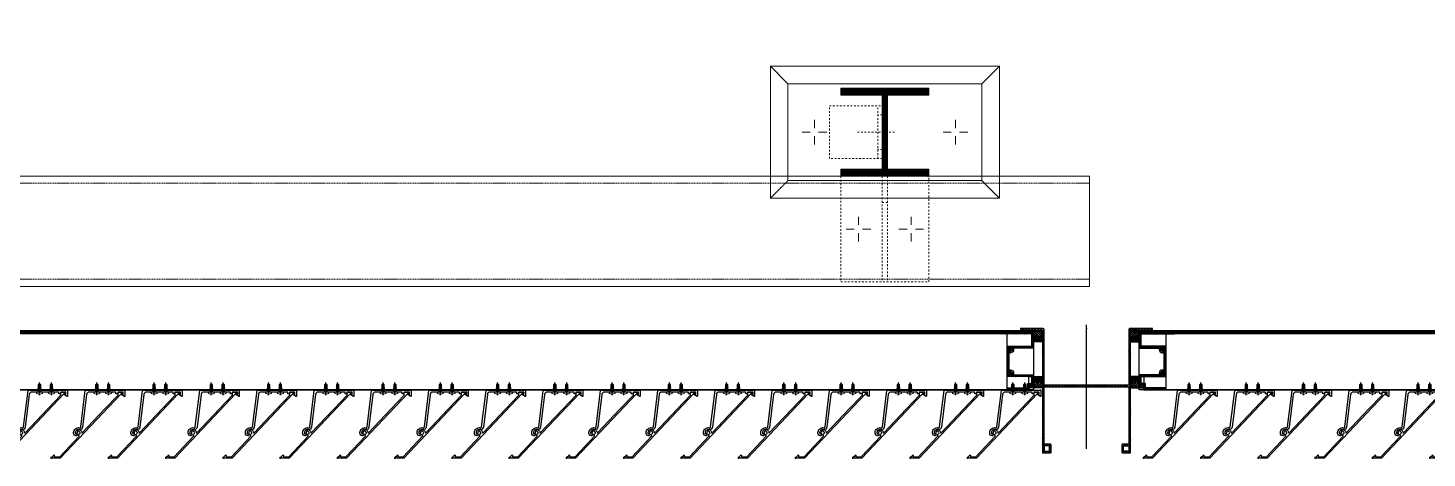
# Model space of a CAD drawing. Header units: millimetres. Extents: x -1379 to 1385823, y -4884429 to 548763.
# Drawn here: x 694186 to 695774, y -2316499 to -2316011 of the extents above; entities that cross this region are included whole.
import ezdxf

# ---------------------------------------------------------------- set-up
doc = ezdxf.new("R2010")
doc.units = ezdxf.units.MM
doc.set_wipeout_variables(frame=1)
for name, pattern in [('CENTER', [50.800000000000004, 31.75, -6.35, 6.35, -6.35]), ('HIDDEN', [0.375, 0.25, -0.125]), ('XKITLINE00', [0]), ('XKITLINE02', [4, 2, -2])]:
    doc.linetypes.add(name, pattern=pattern)
for name, color, linetype in [('000 - CONCRETE_WALL_HATCH_', 7, 'Continuous'), ('000 - EXISTING_STEEL-STRUCTURE_CUT_COLOR_4', 7, 'Continuous'), ('000 - EXISTING_STEEL-STRUCTURE_HATCH_', 7, 'Continuous'), ('000 - EXISTING_STEEL-STRUCTURE_HIDDEN_', 7, 'HIDDEN'), ('000 - EXISTING_STEEL-STRUCTURE_MAIN_COLOR_1', 7, 'Continuous'), ('000 - EXISTING_STEEL-STRUCTURE_MAIN_COLOR_2', 7, 'Continuous'), ('000 - EXISTING_STEEL-STRUCTURE_MAIN_COLOR_3', 7, 'Continuous'), ('000 - EXISTING_STEEL-STRUCTURE_WIPEOUT_', 7, 'Continuous'), ('010 - ASPG_ACCESSORIES_MAIN_COLOR_1', 7, 'Continuous'), ('010 - ASPG_EXTR_DEF_SUB', 7, 'Continuous'), ('010 - ASPG_EXTR_MAIN_COLOR_2', 7, 'Continuous'), ('010 - ASPG_FASTERN_DEF_SUB', 7, 'Continuous'), ('010 - ASPG_FRAMING_CUT_COLOR_4', 7, 'Continuous'), ('010 - ASPG_FRAMING_DEF_SUB', 7, 'Continuous'), ('010 - ASPG_FRAMING_HATCH_', 7, 'Continuous'), ('010 - ASPG_FRAMING_MAIN_COLOR_2', 7, 'Continuous'), ('010 - ASPG_FRAMING_SUB_COLOR_2', 7, 'Continuous'), ('010 - ASPG_FRAMING_WIPEOUT_', 7, 'Continuous'), ('BOLT & SCREW', 7, 'Continuous'), ('Center Line', 7, 'CENTER')]:
    doc.layers.add(name, color=color, linetype=linetype)
doc.layers.add('000 - EXISTING_STEEL-STRUCTURE_DEF_SUB', color=7, linetype='Continuous', plot=False)
doc.layers.add('12-GRID', color=7, linetype='CENTER', lineweight=13)
doc.layers.add('SCREW', color=7, linetype='Continuous', lineweight=5)
pattern_1 = [(270, (1257419.243240032, -520041.6224064054), (0.6549599250656583, -1.134423872092541), [0.7562825813950264, -1.512565162790053]), (29.99999999999978, (1257419.243240032, -520041.6224064054), (0.6549599293588203, 1.134423869613882), [0.7562825813950259, -1.512565162790052]), (329.9999999999998, (1257419.243240032, -520041.6224064054), (1.309919854424478, -2.478657937293614e-09), [-1.512565162790051, 0.7562825813950254])]
pattern_2 = [(314.9999999999999, (1257419.492862033, -520021.6224064054), (1.336931354494228, 1.336931354494224), []), (44.99999999999984, (1257419.492862033, -520021.6224064054), (-1.336931354494223, 1.336931354494228), [])]
pattern_3 = [(270, (1257419.442484036, -520043.9224064054), (0.6549599250656583, -1.134423872092541), [0.7562825813950264, -1.512565162790053]), (29.99999999999978, (1257419.442484036, -520043.9224064054), (0.6549599293588203, 1.134423869613882), [0.7562825813950259, -1.512565162790052]), (329.9999999999998, (1257419.442484036, -520043.9224064054), (1.309919854424478, -2.478657937293614e-09), [-1.512565162790051, 0.7562825813950254])]
pattern_4 = [(314.9999999999999, (1257419.192862035, -520023.9224064054), (1.336931354494228, 1.336931354494224), []), (44.99999999999984, (1257419.192862035, -520023.9224064054), (-1.336931354494223, 1.336931354494228), [])]

# ---------------------------------------------------------------- blocks, each defined once
blk = doc.blocks.new('*U3530')
at = {"layer": '12-GRID', "color": 7, "linetype": 'CENTER'}
for p, q in [((5.684341886080801e-14, -6.200000000000029), (5.684341886080801e-14, 2.200000000000029)), ((-4.199999999999973, -2), (4.200000000000085, -2))]:
    blk.add_line(p, q, dxfattribs=at)
at = {"layer": 'BOLT & SCREW', "color": 7}
for p, q in [((-0.553537628269381, -1.771128018217196), (-1.767499999999847, -1.558125000000442)), ((-0.553537628269381, -2.228871981782805), (-1.767500000000483, -2.441875000000354)), ((-0.4577439635652332, -1.771128018217196), (-0.8837500000000146, -1.558125000000442)), ((-0.4577439635652332, -2.228871981782805), (-0.8837500000000146, -2.441875000000354)), ((-0.2288719817826677, -1.446462371730204), (-0.4418749999998197, -0.2325000000002947)), ((-0.2288719817826677, -1.542256036434869), (-0.4418749999998197, -1.116250000000048)), ((-0.2288719817826677, -2.457743963565131), (-0.4418749999998197, -2.883750000000271)), ((-0.2288719817821107, -2.553537628269438), (-0.4418749999998197, -3.767500000000023)), ((0.2288719817822642, -1.446462371730562), (0.4418749999996946, -0.2324999999999764)), ((0.2288719817822642, -1.542256036434869), (0.4418749999996946, -1.116250000000048)), ((0.4418749999996946, -2.883750000000271), (0.2288719817829008, -2.457743963565131)), ((0.2288719817829008, -2.553537628269438), (0.4418749999999732, -3.767500000000023)), ((0.4577439635647103, -1.771128018217196), (0.8837499999994917, -1.558125000000442)), ((0.4577439635647103, -2.228871981782805), (0.8837500000001283, -2.441874999999877)), ((0.5535376282692559, -1.771128018217196), (1.767500000000001, -1.558125000000124)), ((0.5535376282692559, -2.228871981782805), (1.767500000000001, -2.441874999999877))]:
    blk.add_line(p, q, dxfattribs=at)
for points in [[(-1.767500000000006, -1.558125000000442), (-0.8837500000001342, -1.558125000000442, 0.4142135623730394), (-0.4418749999998197, -1.116250000000048), (-0.4418749999998197, -0.2325000000002947), (0.4418749999996946, -0.2324999999999764), (0.4418749999996946, -1.116250000000048, 0.4142135623731505), (0.8837500000000089, -1.558125000000442), (1.76750000000012, -1.558125000000124), (1.76750000000012, -2.441874999999877), (0.8837500000000089, -2.441874999999877, 0.414213562373095), (0.4418749999996946, -2.883750000000271), (0.4418749999999732, -3.767500000000023), (-0.4418749999998197, -3.767500000000023), (-0.4418749999998197, -2.883750000000271, 0.4142135623730397), (-0.8837500000001342, -2.441875000000354), (-1.767500000000483, -2.441875000000354)], [(0.2288719817829008, -2.457743963565131, -0.414213562373095), (0.4577439635645909, -2.228871981782805), (0.5535376282692559, -2.228871981782805), (0.5535376282692559, -1.771128018217196), (0.4577439635645909, -1.771128018217196, -0.4142135623730951), (0.228871981782105, -1.542256036434869), (0.228871981782105, -1.446462371730562), (-0.2288719817826677, -1.446462371730204), (-0.2288719817826677, -1.542256036434869, -0.4142135623730951), (-0.4577439635649944, -1.771128018217196), (-0.553537628269381, -1.771128018217196), (-0.553537628269381, -2.228871981782805), (-0.4577439635649944, -2.228871981782805, -0.4142135623730951), (-0.2288719817826677, -2.457743963565131), (-0.2288719817822698, -2.553537628269438), (0.2288719817829008, -2.553537628269438)]]:
    blk.add_lwpolyline(points, format="xyb", close=True, dxfattribs=at)
blk.add_circle((5.684341886080801e-14, -2), 3.5, dxfattribs=at)
blk = doc.blocks.new('000_ASPG_TYP_FILES_20260218-010703_FRAME_EXTR_')
at = {"layer": '010 - ASPG_FRAMING_HATCH_'}
h = blk.add_hatch(dxfattribs=at)
h.set_pattern_fill('ANSI32', scale=0.1, angle=180)
h.set_pattern_definition([(225, (0, 0), (0.6735192090801866, -0.6735192090801868), []), (225, (-0.4490130000000001, 5.498823332255506e-17), (0.6735192090801866, -0.6735192090801868), [])])
edge = h.paths.add_edge_path()
edge.add_line((1.999999996740371, 15.99999999965075), (1.999999996740371, 1.999999999941792))
edge.add_line((1.999999996740371, 1.999999999941792), (39.69999999750871, 1.999999999941792))
edge.add_arc((39.69999999730499, 1.700000000040752), 0.2999999999010399, -3.891028654834372e-08, 89.99999996109239, ccw=False)
edge.add_line((39.99999999720603, 1.699999999837019), (39.99999999720603, 0.2999999996973202))
edge.add_arc((39.69999999750872, 0.2999999996973131), 0.2999999996973131, -90.00000000000142, 1.4210854715202004e-12, ccw=False)
edge.add_line((39.69999999750871, 0), (0.2999999996973202, 0))
edge.add_arc((0.2999999996973273, 0.2999999996973273), 0.2999999996973273, 180.0000000000013, 269.99999999999864, ccw=False)
edge.add_line((0, 0.2999999996973202), (0, 17.69999999989523))
edge.add_arc((0.2999999999301508, 17.70000000012806), 0.2999999999301508, 90.00000004446741, 180.0000000444674, ccw=False)
edge.add_line((0.2999999996973202, 18.00000000005821), (22.5570233851904, 18.00000000005821))
edge.add_arc((22.5570233856712, 18.50000000026317), 0.5000000002049632, 269.9999999449049, 380.2095453190142)
edge.add_arc((26.1699999981368, 19.82999999686102), 3.349999998908497, 182.0637942974167, 200.2095453254992, ccw=False)
edge.add_arc((23.58168000320438, 19.73672835517209), 0.7599999998138507, 2.0637943418387863, 182.0637943418388, ccw=False)
edge.add_arc((26.16999999910358, 19.82999999939922), 1.830000000338361, 182.0637943388468, 447.9362056470717)
edge.add_arc((26.263271644013, 22.41831999551505), 0.7600000000549151, 87.93620564125177, 267.9362056412518, ccw=False)
edge.add_arc((26.16999999863267, 19.8300000075356), 3.349999992334041, 69.79045460402187, 87.9362056313708, ccw=False)
edge.add_arc((27.49999999788272, 23.44297661244421), 0.5000000006038865, 249.7904545688332, 359.9999999442181)
edge.add_line((27.9999999984866, 23.44297661195742), (27.9999999984866, 26.67999999993481))
edge.add_line((27.9999999984866, 26.67999999993481), (28.49999999674037, 27.17999999958556))
edge.add_line((28.49999999674037, 27.17999999958556), (27.9999999984866, 27.67999999970198))
edge.add_line((27.9999999984866, 27.67999999970198), (27.9999999984866, 38.61999999982072))
edge.add_line((27.9999999984866, 38.61999999982072), (28.49999999674037, 39.11999999993714))
edge.add_line((28.49999999674037, 39.11999999993714), (27.9999999984866, 39.62000000005355))
edge.add_line((27.9999999984866, 39.62000000005355), (27.9999999984866, 42.85702338756528))
edge.add_arc((27.49999999787862, 42.85702338707262), 0.5000000006079759, 5.645408219420843e-08, 110.2095454304945)
edge.add_arc((26.16999999884449, 46.46999999186602), 3.349999992147246, 272.0637943651193, 290.20954539329375, ccw=False)
edge.add_arc((26.263271644013, 43.88168000403675), 0.7600000000258301, 92.06379435882718, 272.0637943588272, ccw=False)
edge.add_arc((26.16999999910502, 46.47000000012492), 1.830000000339747, 272.0637943528818, 537.9362056611998)
edge.add_arc((23.58168000320438, 46.56327164435061), 0.7599999998138507, 177.9362056581612, 357.9362056581612, ccw=False)
edge.add_arc((26.16999999825318, 46.47000000263876), 3.349999999025627, 159.7904546748206, 177.9362057022633, ccw=False)
edge.add_arc((22.55702338551316, 47.7999999994954), 0.500000000434755, 339.790454661877, 450.0000000369852)
edge.add_line((22.5570233851904, 48.29999999993015), (0.2999999996973202, 48.29999999993015))
edge.add_arc((0.2999999996973095, 48.59999999962746), 0.2999999996973131, 179.9999999999987, 270.00000000000205, ccw=False)
edge.add_line((0, 48.59999999962747), (0, 59.99999999994179))
edge.add_arc((0.2999999996973202, 59.99999999994179), 0.2999999996973202, 90, 180, ccw=False)
edge.add_line((0.2999999996973202, 60.29999999963911), (4.999999997438863, 60.29999999963911))
edge.add_line((4.999999997438863, 60.29999999963911), (4.999999997438863, 64.99999999959255))
edge.add_arc((5.299999997369017, 64.99999999982538), 0.2999999999301544, 90.0000000444681, 180.0000000444674, ccw=False)
edge.add_line((5.299999997136183, 65.29999999975553), (29.99999999883585, 65.29999999975553))
edge.add_line((29.99999999883585, 65.29999999975553), (29.99999999883585, 63.59999999997672))
edge.add_arc((29.69999999890567, 63.59999999974391), 0.2999999999301721, -89.99999995552861, 4.4463320136856055e-08, ccw=False)
edge.add_line((29.69999999913853, 63.29999999981374), (7.299999997485429, 63.29999999981374))
edge.add_arc((7.29999999771826, 62.99999999988358), 0.2999999999301508, 90.00000004446738, 180.0000000444674)
edge.add_line((6.999999997788109, 62.99999999965075), (6.999999997788109, 58.29999999969732))
edge.add_line((6.999999997788109, 58.29999999969732), (2.300000000162981, 58.29999999969732))
edge.add_arc((2.299999998300336, 57.99999999813735), 0.3000000015599653, 89.99999964426098, 179.999999644261)
edge.add_line((1.999999996740371, 58), (1.999999996740371, 50.60000000003492))
edge.add_arc((2.299999998533172, 50.60000000166475), 0.3000000017928013, 180.000000311273, 270.0000003112706)
edge.add_line((2.300000000162981, 50.29999999987194), (29.69999999913853, 50.29999999987194))
edge.add_arc((29.6999999989348, 49.9999999999709), 0.299999999901047, -3.890897914970992e-08, 89.99999996109108, ccw=False)
edge.add_line((29.99999999883585, 49.99999999976717), (29.99999999883585, 26.67999999993481))
edge.add_line((29.99999999883585, 26.67999999993481), (29.99999999883585, 16.29999999981374))
edge.add_arc((29.6999999989057, 16.2999999995809), 0.2999999999301508, -89.99999995553259, 4.446741286301403e-08, ccw=False)
edge.add_line((29.69999999913853, 15.99999999965075), (1.999999996740371, 15.99999999965075))
at = {"layer": '010 - ASPG_FRAMING_CUT_COLOR_4', "color": 7}
blk.add_lwpolyline([(1.999999996740371, 15.99999999965075), (1.999999996740371, 1.999999999941792), (39.69999999750871, 1.999999999941792, -0.4142135623731089), (39.99999999720603, 1.699999999837019), (39.99999999720603, 0.2999999996973202, -0.4142135623731089), (39.69999999750871, 0), (0.2999999996973202, 0, -0.4142135623730811), (0, 0.2999999996973202), (0, 17.69999999989523, -0.4142135623730951), (0.2999999996973202, 18.00000000005821), (22.5570233851904, 18.00000000005821, 0.5217296884731124), (23.02624112786725, 18.67272727261297, -0.07934163687482358), (22.82217297761235, 19.70935906958766, -1), (24.34118702879641, 19.76409764075652, 2.296345716993233), (26.23590235819574, 21.65881296969019, -1), (26.29064092983026, 23.17782702133991, -0.0793416368716021), (27.32727272447664, 22.9737588702119, 0.5217296884801942), (27.9999999984866, 23.44297661195742), (27.9999999984866, 26.67999999993481), (28.49999999674037, 27.17999999958556), (27.9999999984866, 27.67999999970198), (27.9999999984866, 38.61999999982072), (28.49999999674037, 39.11999999993714), (27.9999999984866, 39.62000000005355), (27.9999999984866, 42.85702338756528, 0.5217296884727316), (27.32727272447664, 43.3262411293108, -0.07934163687522733), (26.29064092983026, 43.122172978241, -1), (26.23590235819574, 44.64118702983251, 2.296345716995783), (24.34118702879641, 46.53590235876618, -1), (22.82217297761235, 46.59064092993503, -0.07934163687201433), (23.02624112786725, 47.62727272690972, 0.5217296884786579), (22.5570233851904, 48.29999999993015), (0.2999999996973202, 48.29999999993015, -0.4142135623731158), (0, 48.59999999962747), (0, 59.99999999994179, -0.414213562373095), (0.2999999996973202, 60.29999999963911), (4.999999997438863, 60.29999999963911), (4.999999997438863, 64.99999999959255, -0.4142135623730879), (5.299999997136183, 65.29999999975553), (29.99999999883585, 65.29999999975553), (29.99999999883585, 63.59999999997672, -0.4142135623730533), (29.69999999913853, 63.29999999981374), (7.299999997485429, 63.29999999981374, 0.4142135623730949), (6.999999997788109, 62.99999999965075), (6.999999997788109, 58.29999999969732), (2.300000000162981, 58.29999999969732, 0.4142135623730948), (1.999999996740371, 58), (1.999999996740371, 50.60000000003492, 0.4142135623730845), (2.300000000162981, 50.29999999987194), (29.69999999913853, 50.29999999987194, -0.4142135623730951), (29.99999999883585, 49.99999999976717), (29.99999999883585, 26.67999999993481), (29.99999999883585, 16.29999999981374, -0.4142135623730951), (29.69999999913853, 15.99999999965075)], format="xyb", close=True, dxfattribs=at)
at = {"color": 7}
for p in [(26.16999999736436, 48.46999999973923), (26.16999999736436, 21.82999999966705)]:
    blk.add_blockref('*U3530', p, dxfattribs=at)
blk = doc.blocks.new('*U3143')
at = {"layer": '010 - ASPG_FRAMING_HATCH_', "transparency": 33554585}
h = blk.add_hatch(dxfattribs=at)
h.set_pattern_fill('ANSI32', scale=0.25)
h.set_pattern_definition([(45, (0, 0), (-1.683798022700467, 1.683798022700467), []), (45, (1.1225325, 0), (-1.683798022700467, 1.683798022700467), [])])
edge = h.paths.add_edge_path()
edge.add_line((2.000000000009768, -50.0000000001819), (2.000000000009536, -75.00000000027285))
edge.add_line((2.000000000009536, -75.00000000027285), (-1.376676550535194e-14, -75.00000000027285))
edge.add_line((-1.377727649045784e-14, -75.00000000027285), (2.183725214694612e-13, -49.00000000020555))
edge.add_arc((0.9999999999907824, -49.00000000021976), 0.999999999990564, 89.99999999918577, 179.9999999991858, ccw=False)
edge.add_line((1.000000000004993, -48.00000000022919), (62.99999999987471, -48.00000000022955))
edge.add_arc((62.99999999988892, -47.00000000023898), 0.999999999990564, 269.9999999991858, 359.9999999991858)
edge.add_line((63.99999999987948, -47.00000000025319), (63.99999999987995, 47.00000000025248))
edge.add_arc((62.99999999988939, 47.00000000023827), 0.999999999990564, 8.142219984623432e-10, 90.00000000081424)
edge.add_line((62.99999999987518, 48.00000000022884), (1.000000000005464, 48.00000000022919))
edge.add_arc((0.9999999999912551, 49.00000000021976), 0.999999999990564, 180.0000000008142, 270.0000000008142, ccw=False)
edge.add_line((6.91122180303467e-13, 49.00000000020555), (9.232719782633861e-13, 75.00000000027285))
edge.add_line((9.232719782633861e-13, 75.00000000027285), (2.000000000010473, 75.00000000027285))
edge.add_line((2.000000000010473, 75.00000000027285), (2.000000000010241, 50.0000000001819))
edge.add_line((2.000000000010241, 50.0000000001819), (140.9999999998781, 50.00000000018107))
edge.add_line((140.9999999998781, 50.00000000018107), (140.9999999998781, 41.00000000016652))
edge.add_arc((139.9999999998876, 41.00000000018073), 0.999999999990564, 269.9999999991858, 359.9999999991858, ccw=False)
edge.add_line((139.9999999998734, 40.00000000019017), (131.999999999892, 40.00000000019029))
edge.add_arc((131.9999999998778, 41.00000000018085), 0.999999999990564, 180.0000000008142, 270.0000000008142, ccw=False)
edge.add_line((130.9999999998872, 41.00000000016664), (130.9999999998872, 47.00000000025214))
edge.add_arc((129.9999999998967, 47.00000000023793), 0.999999999990564, 8.142219984623432e-10, 90.00000000081424)
edge.add_line((129.9999999998824, 48.00000000022849), (66.99999999989429, 48.00000000022884))
edge.add_arc((66.99999999988007, 47.00000000023827), 0.999999999990564, 89.99999999918577, 179.9999999991858)
edge.add_line((65.99999999988951, 47.00000000025248), (65.99999999988903, -47.00000000025319))
edge.add_arc((66.99999999987959, -47.00000000023898), 0.999999999990564, 180.0000000008142, 270.0000000008142)
edge.add_line((66.9999999998938, -48.00000000022955), (129.9999999998819, -48.0000000002299))
edge.add_arc((129.9999999998961, -47.00000000023933), 0.999999999990564, 269.9999999991858, 359.9999999991858)
edge.add_line((130.9999999998867, -47.00000000025354), (130.9999999998868, -41.00000000357866))
edge.add_arc((131.9999999998773, -41.00000000359287), 0.999999999990564, 89.99999999918577, 179.9999999991858, ccw=False)
edge.add_line((131.9999999998915, -40.0000000036023), (139.9999999998729, -40.00000000360242))
edge.add_arc((139.9999999998871, -41.00000000359299), 0.999999999990564, 8.14225131762214e-10, 90.00000000081423, ccw=False)
edge.add_line((140.9999999998777, -41.00000000357878), (140.9999999998776, -50.00000000632181))
edge.add_line((140.9999999998776, -50.00000000632181), (2.000000000009777, -50.0000000001819))
h.paths.add_polyline_path([(138.9999999998686, 48.00000000022837), (138.9999999998686, 42.00000000355348), (132.9999999998968, 42.0000000035536), (132.9999999998968, 48.00000000022849)], flags=16)
h.paths.add_polyline_path([(138.999999999868, -48.00000000023002), (138.9999999998681, -42.00000000355513), (132.9999999998963, -42.00000000355501), (132.9999999998962, -48.00000000023001)], flags=16)
at = {"layer": '010 - ASPG_FRAMING_HATCH_'}
h = blk.add_hatch(dxfattribs=at)
h.set_pattern_fill('ANSI37', scale=0.5954980955866349, angle=-90.00000000000001)
h.set_pattern_definition(pattern_2)
edge = h.paths.add_edge_path()
edge.add_ellipse((57.77220869647454, 55.00000000111321), major_axis=(-3.509070088518285e-14, -4.999999999272404), ratio=0.6444816938462435, start_angle=0, end_angle=180)
edge.add_line((57.77220869647455, 60.00000000018189), (61.99999999977764, 60.00000000018189))
edge.add_arc((61.99999999977037, 60.30000000023573), 0.3000000000538421, -89.99999999861039, -1.389609784768862e-09)
edge.add_line((62.29999999982421, 60.30000000022845), (62.29999999982421, 61.00000000018188))
edge.add_line((62.29999999982421, 61.00000000018188), (61.79999999982421, 61.50000000041472))
edge.add_line((61.79999999982421, 61.50000000041472), (62.29999999982421, 62.00000000018188))
edge.add_line((62.29999999982421, 62.00000000018188), (61.79999999982421, 62.50000000041472))
edge.add_line((61.79999999982421, 62.50000000041472), (62.29999999982421, 63.00000000018188))
edge.add_line((62.29999999982421, 63.00000000018188), (61.79999999982421, 63.50000000018188))
edge.add_line((61.79999999982421, 63.50000000018188), (62.29999999982421, 64.00000000018188))
edge.add_line((62.29999999982421, 64.00000000018188), (62.29999999982421, 65.00000000018188))
edge.add_line((62.29999999982421, 65.00000000018188), (63.29999999970779, 65.00000000018188))
edge.add_line((63.29999999970779, 65.00000000018188), (63.79999999970779, 65.50000000018188))
edge.add_line((63.79999999970779, 65.50000000018188), (64.2999999997078, 65.00000000018188))
edge.add_line((64.2999999997078, 65.00000000018188), (64.7999999997078, 65.50000000018188))
edge.add_line((64.7999999997078, 65.50000000018188), (65.2999999997078, 65.00000000018188))
edge.add_line((65.2999999997078, 65.00000000018188), (65.7999999997078, 65.50000000018188))
edge.add_line((65.7999999997078, 65.50000000018188), (66.29999999982421, 65.00000000018188))
edge.add_line((66.29999999982421, 65.00000000018188), (66.99999999977764, 65.00000000018188))
edge.add_arc((66.99999999974126, 65.30000000014842), 0.2999999999665306, -89.99999999305199, 1.528565674358258e-08)
edge.add_line((67.2999999997078, 65.30000000022845), (67.30017822586116, 60.00000000018188))
edge.add_arc((77.20009572393145, 55.00000000088038), 11.09091368921486, 153.2037265686182, 206.7962734313818)
edge.add_line((67.30017822586116, 50.00000000157887), (57.77220869647455, 50.00000000157887))
h = blk.add_hatch(dxfattribs=at)
h.set_pattern_fill('ANSI37', scale=0.5954980955866349, angle=-90.00000000000001)
h.set_pattern_definition(pattern_4)
edge = h.paths.add_edge_path()
edge.add_ellipse((11.52796953010241, 55.00000000111323), major_axis=(-3.510345640540481e-14, -4.999999999272404), ratio=0.6444816938462435, start_angle=180, end_angle=360, ccw=False)
edge.add_line((11.52796953010241, 60.00000000018191), (2.00000000074399, 60.00000000018191))
edge.add_arc((-7.899917497165894, 55.00000000111323), 11.09091368915029, -26.79627343179601, 26.796273430967574, ccw=False)
edge.add_line((2.000000000715794, 50.00000000157889), (11.52796953007421, 50.00000000157889))
h = blk.add_hatch(dxfattribs=at)
h.set_pattern_fill('HONEY', scale=0.238199238234654, angle=-90.00000000000001)
h.set_pattern_definition(pattern_3)
edge = h.paths.add_edge_path()
edge.add_ellipse((11.7775915319535, 55.00000000111977), major_axis=(-3.509070088518285e-14, -4.999999999272404), ratio=0.6444816938462435, start_angle=0, end_angle=360, ccw=False)
h = blk.add_hatch(dxfattribs=at)
h.set_pattern_fill('HONEY', scale=0.238199238234654, angle=-90.00000000000001)
h.set_pattern_definition(pattern_1)
edge = h.paths.add_edge_path()
edge.add_ellipse((57.52258669462346, 55.00000000111321), major_axis=(-3.509070088518285e-14, -4.999999999272404), ratio=0.6444816938462435, start_angle=0, end_angle=360)
h = blk.add_hatch(dxfattribs=at)
h.set_pattern_fill('ANSI37', scale=0.5954980955866349, angle=-90.00000000000001)
h.set_pattern_definition(pattern_4)
edge = h.paths.add_edge_path()
edge.add_ellipse((11.52796953010241, -55.00000000111394), major_axis=(-3.510345640540481e-14, 4.999999999272404), ratio=0.6444816938462435, start_angle=0, end_angle=180)
edge.add_line((11.52796953010241, -60.00000000018262), (2.00000000074399, -60.00000000018262))
edge.add_arc((-7.899917497165894, -55.00000000111394), 11.09091368915029, 333.2037265690324, 386.796273431796)
edge.add_line((2.000000000715794, -50.0000000015796), (11.52796953007421, -50.0000000015796))
h = blk.add_hatch(dxfattribs=at)
h.set_pattern_fill('HONEY', scale=0.238199238234654, angle=-90.00000000000001)
h.set_pattern_definition(pattern_3)
edge = h.paths.add_edge_path()
edge.add_ellipse((11.7775915319535, -55.00000000112048), major_axis=(-3.509070088518285e-14, 4.999999999272404), ratio=0.6444816938462435, start_angle=0, end_angle=360)
h = blk.add_hatch(dxfattribs=at)
h.set_pattern_fill('HONEY', scale=0.238199238234654, angle=-90.00000000000001)
h.set_pattern_definition(pattern_1)
edge = h.paths.add_edge_path()
edge.add_ellipse((57.52258669462346, -55.00000000111392), major_axis=(-3.509070088518285e-14, 4.999999999272404), ratio=0.6444816938462435, start_angle=0, end_angle=360, ccw=False)
h = blk.add_hatch(dxfattribs=at)
h.set_pattern_fill('ANSI37', scale=0.5954980955866349, angle=-90.00000000000001)
h.set_pattern_definition(pattern_2)
edge = h.paths.add_edge_path()
edge.add_ellipse((57.77220869647454, -55.00000000111392), major_axis=(-3.509070088518285e-14, 4.999999999272404), ratio=0.6444816938462435, start_angle=180, end_angle=360, ccw=False)
edge.add_line((57.77220869647455, -60.0000000001826), (61.99999999977764, -60.0000000001826))
edge.add_arc((61.99999999977037, -60.30000000023644), 0.3000000000538421, 360.0000000013896, 449.9999999986104, ccw=False)
edge.add_line((62.29999999982421, -60.30000000022916), (62.29999999982421, -61.0000000001826))
edge.add_line((62.29999999982421, -61.0000000001826), (61.79999999982421, -61.50000000041543))
edge.add_line((61.79999999982421, -61.50000000041543), (62.29999999982421, -62.0000000001826))
edge.add_line((62.29999999982421, -62.0000000001826), (61.79999999982421, -62.50000000041543))
edge.add_line((61.79999999982421, -62.50000000041543), (62.29999999982421, -63.0000000001826))
edge.add_line((62.29999999982421, -63.0000000001826), (61.79999999982421, -63.5000000001826))
edge.add_line((61.79999999982421, -63.5000000001826), (62.29999999982421, -64.0000000001826))
edge.add_line((62.29999999982421, -64.0000000001826), (62.29999999982421, -65.0000000001826))
edge.add_line((62.29999999982421, -65.0000000001826), (63.29999999970779, -65.0000000001826))
edge.add_line((63.29999999970779, -65.0000000001826), (63.79999999970779, -65.5000000001826))
edge.add_line((63.79999999970779, -65.5000000001826), (64.2999999997078, -65.0000000001826))
edge.add_line((64.2999999997078, -65.0000000001826), (64.7999999997078, -65.5000000001826))
edge.add_line((64.7999999997078, -65.5000000001826), (65.2999999997078, -65.0000000001826))
edge.add_line((65.2999999997078, -65.0000000001826), (65.7999999997078, -65.5000000001826))
edge.add_line((65.7999999997078, -65.5000000001826), (66.29999999982421, -65.0000000001826))
edge.add_line((66.29999999982421, -65.0000000001826), (66.99999999977764, -65.0000000001826))
edge.add_arc((66.99999999974126, -65.30000000014913), 0.2999999999665306, 359.99999998471435, 449.999999993052, ccw=False)
edge.add_line((67.2999999997078, -65.30000000022916), (67.30017822586116, -60.0000000001826))
edge.add_arc((77.20009572393145, -55.00000000088109), 11.09091368921486, 153.2037265686182, 206.7962734313818, ccw=False)
edge.add_line((67.30017822586116, -50.00000000157958), (57.77220869647455, -50.00000000157958))
at = {"layer": '010 - ASPG_FASTERN_DEF_SUB', "color": 7}
blk.add_point((0, 0), dxfattribs=at)
at = {"layer": '010 - ASPG_FRAMING_CUT_COLOR_4', "color": 7}
blk.add_lwpolyline([(2.000000000009768, -50.0000000001819), (2.000000000009536, -75.00000000027285), (-1.377727649045784e-14, -75.00000000027285), (2.183725214694612e-13, -49.00000000020555, -0.414213562373095), (1.000000000004993, -48.00000000022919), (62.99999999987471, -48.00000000022955, 0.414213562373095), (63.99999999987948, -47.00000000025319), (63.99999999987995, 47.00000000025248, 0.414213562373095), (62.99999999987518, 48.00000000022884), (1.000000000005466, 48.00000000022919, -0.414213562373095), (6.91122180303467e-13, 49.00000000020555), (9.232719782633861e-13, 75.00000000027285), (2.000000000010473, 75.00000000027285), (2.000000000010241, 50.0000000001819), (140.9999999998781, 50.00000000018107), (140.9999999998781, 41.00000000016652, -0.414213562373095), (139.9999999998734, 40.00000000019017), (131.999999999892, 40.00000000019029, -0.414213562373095), (130.9999999998872, 41.00000000016664), (130.9999999998872, 47.00000000025214, 0.414213562373095), (129.9999999998824, 48.00000000022849), (66.99999999989429, 48.00000000022884, 0.414213562373095), (65.99999999988951, 47.00000000025248), (65.99999999988903, -47.00000000025319, 0.414213562373095), (66.9999999998938, -48.00000000022955), (129.9999999998819, -48.0000000002299, 0.414213562373095), (130.9999999998867, -47.00000000025354), (130.9999999998868, -41.00000000357866, -0.414213562373095), (131.9999999998915, -40.0000000036023), (139.9999999998729, -40.00000000360242, -0.414213562373095), (140.9999999998777, -41.00000000357878), (140.9999999998776, -50.00000000632181)], format="xyb", close=True, dxfattribs=at)
for points in [[(138.9999999998686, 48.00000000022837), (138.9999999998686, 42.00000000355348), (132.9999999998968, 42.0000000035536), (132.9999999998968, 48.00000000022849)], [(138.999999999868, -48.00000000023002), (138.9999999998681, -42.00000000355513), (132.9999999998963, -42.00000000355501), (132.9999999998962, -48.00000000023001)]]:
    blk.add_lwpolyline(points, close=True, dxfattribs=at)
at = {"layer": '010 - ASPG_FRAMING_DEF_SUB', "color": 7, "transparency": 33554508}
blk.add_line((136.4999999998283, 2.131628207280301e-14), (-4.500000000049795, 2.131628207280301e-14), dxfattribs=at)
at = {"layer": '010 - ASPG_FRAMING_DEF_SUB', "color": 7, "transparency": 33554457}
for points in [[(54.30017822586116, 50.00000000157887), (67.30017822586116, 50.00000000157887), (67.30017822586116, 65.50000000018188), (54.30017822586116, 65.50000000018188)], [(2.000000000715794, 50.00000000157889), (15.00000000071579, 50.00000000158543), (15.00000000071579, 60.00000000039217), (2.000000000715794, 60.00000000038563)], [(2.000000000715794, -50.0000000015796), (15.00000000071579, -50.00000000158614), (15.00000000071579, -60.00000000039288), (2.000000000715794, -60.00000000038634)], [(54.30017822586116, -50.00000000157958), (67.30017822586116, -50.00000000157958), (67.30017822586116, -65.5000000001826), (54.30017822586116, -65.5000000001826)]]:
    blk.add_lwpolyline(points, close=True, dxfattribs=at)
at = {"layer": '010 - ASPG_FRAMING_SUB_COLOR_2', "color": 7}
for points in [[(57.52258669462346, 50.00000000157888), (67.30017822586116, 50.00000000157887, -0.2381992382621886), (67.30017822586116, 60.00000000018188), (67.2999999997078, 65.30000000022845, -0.4142135624157165), (66.99999999977764, 65.00000000018188), (66.29999999982421, 65.00000000018188), (65.7999999997078, 65.50000000018188), (65.2999999997078, 65.00000000018188), (64.7999999997078, 65.50000000018188), (64.2999999997078, 65.00000000018188), (63.79999999970779, 65.50000000018188), (63.29999999970779, 65.00000000018188), (62.29999999982421, 65.00000000018188), (62.29999999982421, 64.00000000018188), (61.79999999982421, 63.50000000018188), (62.29999999982421, 63.00000000018188), (61.79999999982421, 62.50000000041472), (62.29999999982421, 62.00000000018188), (61.79999999982421, 61.50000000041472), (62.29999999982421, 61.00000000018188), (62.29999999982421, 60.30000000022845, -0.414213562358888), (61.99999999977764, 60.00000000018188), (57.52258669462346, 60.00000000018189)], [(11.77759153183708, 50.00000000158543), (2.000000000715794, 50.00000000157889, 0.2381992382621886), (2.000000000715796, 60.00000000018191), (11.77759153183708, 60.00000000018844)], [(11.77759153183708, -50.00000000158614), (2.000000000715794, -50.0000000015796, -0.2381992382621886), (2.000000000715796, -60.00000000018262), (11.77759153183708, -60.00000000018915)], [(57.52258669462346, -50.00000000157959), (67.30017822586116, -50.00000000157958, 0.2381992382621886), (67.30017822586116, -60.0000000001826), (67.2999999997078, -65.30000000022916, 0.4142135624157165), (66.99999999977764, -65.0000000001826), (66.29999999982421, -65.0000000001826), (65.7999999997078, -65.5000000001826), (65.2999999997078, -65.0000000001826), (64.7999999997078, -65.5000000001826), (64.2999999997078, -65.0000000001826), (63.79999999970779, -65.5000000001826), (63.29999999970779, -65.0000000001826), (62.29999999982421, -65.0000000001826), (62.29999999982421, -64.0000000001826), (61.79999999982421, -63.5000000001826), (62.29999999982421, -63.0000000001826), (61.79999999982421, -62.50000000041543), (62.29999999982421, -62.0000000001826), (61.79999999982421, -61.50000000041543), (62.29999999982421, -61.0000000001826), (62.29999999982421, -60.30000000022916, 0.414213562358888), (61.99999999977764, -60.0000000001826), (57.52258669462346, -60.0000000001826)]]:
    blk.add_lwpolyline(points, format="xyb", dxfattribs=at)
at = {"layer": '010 - ASPG_FRAMING_SUB_COLOR_2', "color": 7, "extrusion": (0, 0, -1)}
for centre, major_axis in [((11.7775915319535, 55.00000000111977), (-3.509070088518285e-14, -4.999999999272404)), ((57.52258669462346, -55.00000000111392), (-3.509070088518285e-14, 4.999999999272404))]:
    blk.add_ellipse(centre, major_axis=major_axis, ratio=0.6444816938462435, dxfattribs=at)
at = {"layer": '010 - ASPG_FRAMING_SUB_COLOR_2', "color": 7}
for centre, major_axis in [((57.52258669462346, 55.00000000111321), (-3.509070088518285e-14, -4.999999999272404)), ((11.7775915319535, -55.00000000112048), (-3.509070088518285e-14, 4.999999999272404))]:
    blk.add_ellipse(centre, major_axis=major_axis, ratio=0.6444816938462435, dxfattribs=at)
blk = doc.blocks.new('PZG35-9D5')
at = {"layer": 'Center Line', "color": 7}
blk.add_line((1.4210854715202e-14, 3.733653355866409), (1.4210854715202e-14, -10.53404386090006), dxfattribs=at)
at = {"layer": 'SCREW', "color": 7}
for p, q in [((-1.399999999999963, 2.842170943040401e-14), (-1.399999999999963, -1.090192378864657)), ((1.399999999999991, 0), (1.399999999999991, -0.5901923788647139)), ((-1.850000000000009, -1.399999999999977), (1.850000000000037, -0.8999999999999773)), ((-1.850000000000009, -1.399999999999977), (-1.399999999999963, -1.090192378864685)), ((-1.850000000000009, -1.399999999999977), (-1.399999999999963, -1.709807621135297)), ((-1.850000000000009, -2.699999999999989), (1.850000000000037, -2.199999999999989)), ((-1.850000000000009, -2.699999999999989), (-1.399999999999963, -2.390192378864697)), ((-1.850000000000009, -2.699999999999989), (-1.399999999999963, -3.009807621135309)), ((-1.850000000000009, -4), (-1.399999999999963, -3.690192378864708)), ((-1.850000000000009, -4), (-0.9911470940920566, -3.883938796498938)), ((-1.850000000000009, -4), (-1.399999999999963, -4.30980762113532)), ((-1.399999999999963, -1.090192378864685), (1.399999999999991, -0.5901923788646855)), ((-1.399999999999963, -1.709807621135297), (1.399999999999991, -1.209807621135297)), ((-1.399999999999963, -1.709807621135269), (-1.399999999999963, -2.390192378864697)), ((-1.399999999999963, -2.390192378864697), (1.399999999999991, -1.890192378864697)), ((-1.399999999999963, -3.009807621135309), (1.399999999999991, -2.509807621135309)), ((-1.399999999999963, -3.009807621135309), (-1.399999999999963, -3.690192378864708)), ((-1.399999999999963, -3.690192378864708), (-0.8446989986695002, -3.591031485769975)), ((-1.399999999999963, -4.30980762113532), (-1.184865735341859, -4.271390788160659)), ((-1.399999999999963, -4.309807621135349), (-1.399999999999963, -8.099999999999966)), ((1.4210854715202e-14, -9.5), (-1.399999999999963, -8.099999999999966)), ((1.4210854715202e-14, -9.5), (1.399999999999991, -8.099999999999966)), ((0.5619885887190463, -3.339837273736322), (1.399999999999991, -3.190192378864708)), ((0.7141825614195483, -3.653488843051434), (1.850000000000037, -3.5)), ((0.7141825614195483, -3.932275020881832), (1.399999999999991, -3.80980762113532)), ((0.7141825614195483, -4.612659778611231), (1.399999999999991, -4.49019237886472)), ((0.7141825614195483, -4.953488843051389), (1.850000000000037, -4.800000000000011)), ((0.7141825614195483, -5.232275020881843), (1.399999999999991, -5.109807621135332)), ((1.850000000000037, -0.8999999999999773), (1.399999999999991, -0.5901923788646855)), ((1.850000000000037, -0.8999999999999773), (1.399999999999991, -1.209807621135297)), ((1.399999999999991, -1.209807621135269), (1.399999999999991, -1.890192378864725)), ((1.850000000000037, -2.199999999999989), (1.399999999999991, -1.890192378864697)), ((1.850000000000037, -2.199999999999989), (1.399999999999991, -2.509807621135309)), ((1.399999999999991, -2.50980762113528), (1.399999999999991, -3.190192378864708)), ((1.850000000000037, -3.5), (1.399999999999991, -3.190192378864708)), ((1.850000000000037, -3.5), (1.399999999999991, -3.80980762113532)), ((1.399999999999991, -3.809807621135349), (1.399999999999991, -4.490192378864691)), ((1.850000000000037, -4.800000000000011), (1.399999999999991, -4.49019237886472)), ((1.850000000000037, -4.800000000000011), (1.399999999999991, -5.109807621135332)), ((1.399999999999991, -5.109807621135332), (1.399999999999991, -8.099999999999966))]:
    blk.add_line(p, q, dxfattribs=at)
blk.add_lwpolyline([(1.4210854715202e-14, -9.5), (0.7141825614195483, -5.232275020881843), (0.7141825614195483, -3.600899293750615, 0.4176573264866609), (0.4106596181599826, -3.300919979679151, 0.1081021898226624), (-0.8446989986694433, -3.591031485769975), (-1.399999999999991, -4.701675652739141)], format="xyb", dxfattribs=at)
blk = doc.blocks.new('*U3139')
at = {"layer": 'SCREW', "color": 7}
blk.add_lwpolyline([(3.026373332565058, 1.780836269555209, 0.09905967801670053), (0.7999999999999687, 2.546427498927414), (0.7999999999999687, 2.274284095813357), (-0.800000000000054, 2.274284095813357), (-0.800000000000054, 2.546427498927414, 0.09905967801670058), (-3.026373332565143, 1.780836269555209, 0.2665876613401604), (-3.500000000000043, 0.9556546004010897), (-3.500000000000043, 0.1999999999999886, 0.4142135623730938), (-3.300000000000054, 0), (3.299999999999997, 0, 0.4142135623731049), (3.499999999999986, 0.1999999999999886), (3.499999999999957, 0.9556546004010897, 0.2665876613401604)], format="xyb", close=True, dxfattribs=at)
blk.add_blockref('PZG35-9D5', (-1.4210854715202e-14, 0), dxfattribs=at)
blk = doc.blocks.new('*U3144')
at = {"color": 7}
blk.add_point((0, 0), dxfattribs=at)
at = {"layer": '010 - ASPG_ACCESSORIES_MAIN_COLOR_1', "color": 7}
blk.add_lwpolyline([(-39.69999999902211, -0.5999999995172398, 0.4142135623731156), (-39.99999999883585, -0.8999999995638059), (-39.99999999883585, -7.366962144914214, 0.5773502691897371), (-39.65044321701862, -7.568778847059366), (-36.64260295056738, -5.832201459393036, 0.7673269879794871), (-36.78520590183325, -5.299999999645297), (-37.89999999874271, -5.299999999645297, -0.4142135623735732), (-38.19999999902211, -4.999999999656938), (-38.19999999902211, -2.799999999587089, -0.4142135623730951), (-37.99999999883585, -2.59999999951724), (-32.18326623388566, -2.59999999951724, -0.3888787318530097), (-31.98402729420923, -2.782568851142787), (-31.8474567013327, -4.343577870872468, 0.3888787318530089), (-31.34935935237445, -4.799999999528882), (-30.29999999911524, -4.799999999528882, 0.4142135623732408), (-29.99999999883585, -4.499999999540523), (-29.99999999883585, -2.899999999505599, -0.4142135623731785), (-29.69999999902211, -2.59999999951724), (0.4107479506637901, -2.59999999951724, -0.3789692262628873), (3.38851808081381, -5.235465979035143), (7.952927200356498, -42.5207682372482, 0.4465929586642906), (11.6177961837966, -45.07649022702281, -0.4898018444424612), (16.07846395508386, -48.68238816667036), (16.06490363762714, -49.36225294566866, -0.1824796859550777), (15.80227640201338, -50.01801436272836, -0.2679491924113072), (15.32539491611533, -50.16829426406803, 1.122114645179816), (15.09990952932276, -52.3421093734276, 0.4050039718497206), (18.0645059288945, -49.40213623346681), (18.07806624681689, -48.72227145435209, 0.4898054953707174), (11.15966573380865, -43.12966807454978, -0.4465970485362636), (9.938031048281118, -42.27776159492242), (4.866356541635469, -0.8481197821154633, 0.3641755342157969), (4.570876519894227, -0.5999999995172398)], format="xyb", close=True, dxfattribs=at)
at = {"layer": '010 - ASPG_EXTR_DEF_SUB', "color": 7}
for p in [(-39.99999999883585, -0.4999999995172402), (43.44495566345738, -76.89999999944341), (43.44495566345738, -77.49999999954052)]:
    blk.add_point(p, dxfattribs=at)
at = {"layer": '010 - ASPG_EXTR_MAIN_COLOR_2', "color": 7}
blk.add_lwpolyline([(11.37409105408005, -48.15170148877115), (11.47245816211216, -47.43577758665815), (12.17779493960552, -47.55667202338264), (12.29266474000178, -46.78670596401826, -0.5355375090189683), (14.1918134491425, -49.16870282323253, 0.9915718169393263), (15.66379558271728, -49.57599316951273, 1.157025413028558), (8.792231505503878, -48.77291728999153, -0.6885576205791355), (8.274611146422103, -48.98797988444021), (-17.14292736421339, -22.16859813180672), (-32.34153279638849, -6.131750148785431), (-32.34153279638849, -2.899999981694054, 0.4143115081626392), (-32.64163311407901, -2.59999999951724), (-37.54163311352022, -2.59999999951724, 0.4141156188887998), (-37.84153278893791, -2.899999981635847), (-37.84153278893791, -4.299999988411218, 0.4142135623731781), (-37.54153279098682, -4.599999986478724), (-35.98884801496752, -4.599999986478724, -0.205894629290155), (-35.77110154624097, -4.693635078269653), (33.22969053988345, -77.49999999954052), (43.14495566324331, -77.49999999954052, 0.6681786376628355), (43.35708769806661, -76.98786796536915), (40.5215537941549, -74.1523340573247, 0.6681786381757795), (40.00942175951786, -74.36446609156592), (40.00942175951786, -75.99999999802712), (33.87471885257401, -75.99999999802712), (11.86384030175395, -52.7751643466243, -0.5583539238224016), (12.08261241135187, -51.95244935475676, 0.7662751832817146), (12.03674733010121, -50.39291741001107, -0.4385828234445206), (10.70630855322815, -48.05207626283555)], format="xyb", close=True, dxfattribs=at)
at = {"layer": 'SCREW', "color": 7, "rotation": 180}
for p in [(-21.64901723782532, -2.499999999924694), (-8.237076249206439, -2.499999999924694)]:
    blk.add_blockref('*U3139', p, dxfattribs=at)
blk = doc.blocks.new('*U3053')
at = {"color": 7}
blk.add_wipeout([(1440.0000000029759, 4.0000000015470505), (60.00000000297587, 4.000000000000455), (60.00000000297587, 69.30000000000041), (1440.0000000029759, 69.300000001547)], dxfattribs=at).dxf.layer = '010 - ASPG_FRAMING_WIPEOUT_'
blk.add_point((60.00000000297587, 69.4999942112745), dxfattribs=at)
at = {"layer": '010 - ASPG_FRAMING_MAIN_COLOR_2', "color": 7}
blk.add_lwpolyline([(1410.00000000414, 69.30000000154668), (90.00000000181171, 69.3), (90.00000000181171, 6), (1410.00000000414, 6.000000001546685)], close=True, dxfattribs=at)
at = {"layer": '010 - ASPG_FRAMING_SUB_COLOR_2', "color": 7}
for points in [[(1440.000000002976, 4.000000001546685), (60.00000000297587, 4), (60.00000000297587, 69.3), (1440.000000002976, 69.30000000154668)], [(60.00000000297587, 2.000000000715772), (60.00000000297587, 4), (1440.000000002976, 4.000000001546685), (1440.000000002976, 2.000000002262457)]]:
    blk.add_lwpolyline(points, close=True, dxfattribs=at)
at = {"color": 7, "xscale": -1, "rotation": 180}
for p in [(91.77030946011655, 69.3), (156.7703094601166, 69.3), (221.7703094601166, 69.3), (286.7703094601166, 69.3), (351.7703094601166, 69.3), (416.7703094601166, 69.3), (481.7703094601166, 69.3), (546.7703094601166, 69.3), (611.7703094601166, 69.3), (676.7703094601166, 69.3), (741.7703094601166, 69.3), (806.7703094601166, 69.3), (871.7703094601166, 69.3), (936.7703094601166, 69.3), (1001.770309460117, 69.3), (1066.770309460117, 69.3), (1131.770309460117, 69.3), (1196.770309460117, 69.3), (1261.770309460117, 69.3), (1326.770309460117, 69.3), (1391.770309460117, 69.3)]:
    blk.add_blockref('*U3144', p, dxfattribs=at)
at = {"color": 7, "transparency": 33554559, "xscale": -1, "rotation": 270}
for p in [(0, 0), (1500, 1.546684558206834e-09)]:
    blk.add_blockref('*U3143', p, dxfattribs=at)
at = {"color": 7}
blk.add_blockref('000_ASPG_TYP_FILES_20260218-010703_FRAME_EXTR_', (60.00000000297587, 4), dxfattribs=at)
at = {"color": 7, "xscale": -1}
blk.add_blockref('000_ASPG_TYP_FILES_20260218-010703_FRAME_EXTR_', (1440.000000002976, 4.000000001546685), dxfattribs=at)
blk = doc.blocks.new('*U2477')
at = {"layer": '000 - EXISTING_STEEL-STRUCTURE_HIDDEN_', "color": 7, "linetype": 'XKITLINE02', "lineweight": 0}
for p, q in [((998.1380317813589, 79.99995001591739), (998.1380317813589, 19.99994996003804)), ((1004.138031833513, 79.99995001591739), (1004.138031833513, 19.99994996003804)), ((-998.1180821533187, 69.49995015747851), (-993.1179821479006, 69.49995015747851)), ((998.1380317813589, 69.49995015747842), (993.1379317759408, 69.49995015747842)), ((-1012.038082209124, 49.9999499879778), (-969.117982172115, 49.9999499879778)), ((-998.1180821533187, 57.00000002980238), (-1004.118082205473, 57.00000002980238)), ((-1004.118082205473, 57.00000002980238), (-998.1180821533187, 57.00000002980238)), ((1012.058031837164, 49.99994998797771), (969.1379318001552, 49.99994998797771)), ((998.1380317813589, 57.00000002980229), (1004.138031833513, 57.00000002980229)), ((1004.138031833513, 57.00000002980229), (998.1380317813589, 57.00000002980229)), ((-998.1180821533187, 43.00005012191838), (-1004.118082205473, 43.00005012191838)), ((-1004.118082205473, 43.00005012191838), (-998.1180821533187, 43.00005012191838)), ((998.1380317813589, 43.00005012191829), (1004.138031833513, 43.00005012191829)), ((1004.138031833513, 43.00005012191829), (998.1380317813589, 43.00005012191829)), ((-998.1180821533187, 30.49995005130774), (-993.1179821479006, 30.49995005130774)), ((998.1380317813589, 30.49995005130765), (993.1379317759408, 30.49995005130765))]:
    blk.add_line(p, q, dxfattribs=at)
at = {"layer": '000 - EXISTING_STEEL-STRUCTURE_HIDDEN_', "color": 7, "linetype": 'XKITLINE00', "lineweight": 0}
for p, q in [((-1081.118032195313, 64.00005007162696), (-1081.118032195313, 54.67605008743709)), ((-1081.118032195313, 64.00005007162696), (-1081.118032195313, 54.67605008743709)), ((-921.1179822205438, 64.00005007162696), (-921.1179822205438, 54.67605008743709)), ((-921.1179822205438, 64.00005007162696), (-921.1179822205438, 54.67605008743709)), ((921.137931848584, 64.00005007162687), (921.137931848584, 54.67605008743701)), ((921.137931848584, 64.00005007162687), (921.137931848584, 54.67605008743701)), ((1081.137981823353, 64.00005007162687), (1081.137981823353, 54.67605008743701)), ((1081.137981823353, 64.00005007162687), (1081.137981823353, 54.67605008743701)), ((-1095.117982103197, 49.9999499879778), (-1085.793982119007, 49.9999499879778)), ((-1095.117982103197, 49.9999499879778), (-1085.793982119007, 49.9999499879778)), ((-1067.118082054599, 49.9999499879778), (-1076.442082271619, 49.9999499879778)), ((-1067.118082054599, 49.9999499879778), (-1076.442082271619, 49.9999499879778)), ((-935.118082304193, 49.9999499879778), (-925.7940820871725, 49.9999499879778)), ((-935.118082304193, 49.9999499879778), (-925.7940820871725, 49.9999499879778)), ((-907.1180320798292, 49.9999499879778), (-916.4420322968497, 49.9999499879778)), ((-907.1180320798292, 49.9999499879778), (-916.4420322968497, 49.9999499879778)), ((907.1379817078694, 49.99994998797771), (916.4619819248899, 49.99994998797771)), ((907.1379817078694, 49.99994998797771), (916.4619819248899, 49.99994998797771)), ((935.1380319322332, 49.99994998797771), (925.8140317152126, 49.99994998797771)), ((935.1380319322332, 49.99994998797771), (925.8140317152126, 49.99994998797771)), ((1067.138031682639, 49.99994998797771), (1076.462031899659, 49.99994998797771)), ((1067.138031682639, 49.99994998797771), (1076.462031899659, 49.99994998797771)), ((1095.137931731237, 49.99994998797771), (1085.813931747047, 49.99994998797771)), ((1095.137931731237, 49.99994998797771), (1085.813931747047, 49.99994998797771)), ((-1081.118032195313, 36.0000000800938), (-1081.118032195313, 45.32400006428367)), ((-1081.118032195313, 36.0000000800938), (-1081.118032195313, 45.32400006428367)), ((-921.1179822205438, 36.0000000800938), (-921.1179822205438, 45.32400006428367)), ((-921.1179822205438, 36.0000000800938), (-921.1179822205438, 45.32400006428367)), ((921.137931848584, 36.00000008009371), (921.137931848584, 45.32400006428358)), ((921.137931848584, 36.00000008009371), (921.137931848584, 45.32400006428358)), ((1081.137981823353, 36.00000008009371), (1081.137981823353, 45.32400006428358)), ((1081.137981823353, 36.00000008009371), (1081.137981823353, 45.32400006428358))]:
    blk.add_line(p, q, dxfattribs=at)
at = {"layer": '000 - EXISTING_STEEL-STRUCTURE_MAIN_COLOR_1', "color": 7, "linetype": 'XKITLINE02', "lineweight": 0}
for p, q in [((-993.1179821479006, 19.99994996003812), (-993.1179821479006, 79.99995001591748)), ((993.1379317759408, 19.99994996003804), (993.1379317759408, 79.99995001591739))]:
    blk.add_line(p, q, dxfattribs=at)
for points in [[(-998.1180821533187, 19.99994996003812), (-938.11808233027, 19.99994996003812), (-938.11808233027, 79.99995001591748), (-998.1180821533187, 79.99995001591748)], [(998.1380317813589, 19.99994996003804), (938.1380319583102, 19.99994996003804), (938.1380319583102, 79.99995001591739), (998.1380317813589, 79.99995001591739)]]:
    blk.add_lwpolyline(points, dxfattribs=at)
at = {"layer": '000 - EXISTING_STEEL-STRUCTURE_MAIN_COLOR_2', "color": 7, "lineweight": 0}
for p, q in [((-1131.117982183291, 124.9999499879778), (-1111.118031990422, 105.0000000279397)), ((-871.1180322325661, 124.9999499879778), (-891.1179821926041, 105.0000000279397)), ((871.1379818606063, 124.9999499879777), (891.1379318206443, 105.0000000279396)), ((1131.137931811331, 124.9999499879777), (1111.137981618462, 105.0000000279396))]:
    blk.add_line(p, q, dxfattribs=at)
at = {"color": 7}
blk.add_wipeout([(-1233.627932005269, 0), (-1233.627932005269, -125), (1233.62793200527, -125), (1233.62793200527, 0)], dxfattribs=at).dxf.layer = '000 - EXISTING_STEEL-STRUCTURE_WIPEOUT_'
at = {"layer": '000 - CONCRETE_WALL_HATCH_'}
h = blk.add_hatch(dxfattribs=at)
h.set_pattern_fill('ANSI32', scale=0.1)
h.set_pattern_definition([(45, (0, -0.001200241968035698), (-0.6735192090801867, 0.6735192090801867), []), (45, (0.4490130000000001, -0.001200241968035698), (-0.6735192090801867, 0.6735192090801867), [])])
h.paths.add_polyline_path([(1051.137981795414, -2.842170943040401e-14), (1051.137981795414, 7.999950088560553), (1004.138031833513, 7.999950088560553), (1004.138031833513, 91.99995012022552), (1051.137981795414, 91.99995012022552), (1051.137981795414, 100.0000501517206), (951.137931643693, 100.0000501517206), (951.137931643693, 91.99995012022552), (998.1380317813589, 91.99995012022552), (998.1380317813589, 7.999950088560553), (951.137931643693, 7.999950088560553), (951.137931643693, -2.842170943040401e-14)])
at = {"layer": '000 - EXISTING_STEEL-STRUCTURE_CUT_COLOR_4', "color": 7, "lineweight": 0}
for points in [[(-1051.118032167373, 5.703287934257092e-14), (-1051.118032167373, 7.999950088560638), (-1004.118082205473, 7.999950088560638), (-1004.118082205473, 91.9999501202256), (-1051.118032167373, 91.9999501202256), (-1051.118032167373, 100.0000501517207), (-951.1179820156528, 100.0000501517207), (-951.1179820156528, 91.9999501202256), (-998.1180821533187, 91.9999501202256), (-998.1180821533187, 7.999950088560638), (-951.1179820156528, 7.999950088560638), (-951.1179820156528, 5.703287934257092e-14)], [(1051.137981795414, -2.842170943040401e-14), (1051.137981795414, 7.999950088560553), (1004.138031833513, 7.999950088560553), (1004.138031833513, 91.99995012022552), (1051.137981795414, 91.99995012022552), (1051.137981795414, 100.0000501517206), (951.137931643693, 100.0000501517206), (951.137931643693, 91.99995012022552), (998.1380317813589, 91.99995012022552), (998.1380317813589, 7.999950088560553), (951.137931643693, 7.999950088560553), (951.137931643693, -2.842170943040401e-14)]]:
    blk.add_lwpolyline(points, close=True, dxfattribs=at)
at = {"layer": '000 - EXISTING_STEEL-STRUCTURE_DEF_SUB', "color": 7}
blk.add_line((-1.0300606910563e-14, -168.2216769395827), (1.0300606910563e-14, 168.2216769395827), dxfattribs=at)
at = {"layer": '000 - EXISTING_STEEL-STRUCTURE_HATCH_', "color": 7, "linetype": 'XKITLINE02', "lineweight": 0}
for p, q in [((-1004.118082205473, 5.703287934257092e-14), (-1004.118082205473, -119.9999998789289)), ((-998.1180821533187, 5.703287934257092e-14), (-998.1180821533187, -119.9999998789289)), ((998.1380317813589, -2.842170943040401e-14), (998.1380317813589, -119.999999878929)), ((1004.138031833513, -2.842170943040401e-14), (1004.138031833513, -119.999999878929))]:
    blk.add_line(p, q, dxfattribs=at)
for points in [[(-951.1179820156528, 5.703287934257092e-14), (-951.1179820156528, -119.9999998789289), (-1051.118032167373, -119.9999998789289), (-1051.118032167373, 5.703287934257092e-14)], [(951.137931643693, -2.842170943040401e-14), (951.137931643693, -119.999999878929), (1051.137981795414, -119.999999878929), (1051.137981795414, -2.842170943040401e-14)]]:
    blk.add_lwpolyline(points, dxfattribs=at)
at = {"layer": '000 - EXISTING_STEEL-STRUCTURE_HIDDEN_', "color": 7, "linetype": 'HIDDEN', "lineweight": 0, "ltscale": 5}
for p, q in [((1233.62793200527, -7.999949972145274), (-1233.62793200527, -7.999949972145195)), ((1233.62793200527, -117.0000499114394), (-1233.62793200527, -117.0000499114394))]:
    blk.add_line(p, q, dxfattribs=at)
at = {"layer": '000 - EXISTING_STEEL-STRUCTURE_HIDDEN_', "color": 7, "linetype": 'HIDDEN', "lineweight": 0, "ltscale": 2}
for p, q in [((-1111.118031990422, -4.999950109048712), (-1131.117982183291, -25.0000500120222)), ((-891.1179821926041, -4.999950109048712), (-871.1180322325661, -25.0000500120222)), ((891.1379318206443, -4.999950109048797), (871.1379818606063, -25.00005001202229)), ((1111.137981618462, -4.999950109048797), (1131.137931811331, -25.00005001202229))]:
    blk.add_line(p, q, dxfattribs=at)
at = {"layer": '000 - EXISTING_STEEL-STRUCTURE_HIDDEN_', "color": 7, "linetype": 'XKITLINE02', "lineweight": 0}
for p, q in [((1051.137981795414, -2.842170943040401e-14), (951.137931643693, -2.842170943040401e-14)), ((1004.138031833513, -30.00000002794062), (998.1380317813589, -30.00000002794062))]:
    blk.add_line(p, q, dxfattribs=at)
at = {"layer": '000 - EXISTING_STEEL-STRUCTURE_HIDDEN_', "color": 7, "linetype": 'XKITLINE00', "lineweight": 0}
for p, q in [((-1004.118082205473, -30.00000002794053), (-998.1180821533187, -30.00000002794053)), ((-1031.118082207335, -46.00004991516556), (-1031.118082207335, -55.32404989935543)), ((-971.1180821514561, -46.00004991516556), (-971.1180821514561, -55.32404989935543)), ((971.1380317794963, -46.00004991516565), (971.1380317794963, -55.32404989935551)), ((1031.138031835376, -46.00004991516565), (1031.138031835376, -55.32404989935551)), ((-1045.118032115219, -60.00000005588021), (-1035.79403213103, -60.00000005588021)), ((-1017.117982123686, -60.00000005588021), (-1026.441982107876, -60.00000005588021)), ((-985.1180322921707, -60.00000005588021), (-975.7940320751502, -60.00000005588021)), ((-957.1179820678069, -60.00000005588021), (-966.4419822848274, -60.00000005588021)), ((957.1379316958471, -60.00000005588029), (966.4619319128676, -60.00000005588029)), ((985.1379819202109, -60.00000005588029), (975.8139817031904, -60.00000005588029)), ((1017.137931751726, -60.00000005588029), (1026.461931735916, -60.00000005588029)), ((1045.13798174326, -60.00000005588029), (1035.81398175907, -60.00000005588029)), ((-1031.118082207335, -73.99994996376421), (-1031.118082207335, -64.67594997957434)), ((-971.1180821514561, -73.99994996376421), (-971.1180821514561, -64.67594997957434)), ((971.1380317794963, -73.9999499637643), (971.1380317794963, -64.67594997957443)), ((1031.138031835376, -73.9999499637643), (1031.138031835376, -64.67594997957443))]:
    blk.add_line(p, q, dxfattribs=at)
at = {"layer": '000 - EXISTING_STEEL-STRUCTURE_HIDDEN_', "color": 7, "linetype": 'HIDDEN', "lineweight": 0, "ltscale": 2}
for points in [[(-1131.117982183291, 5.703287934257092e-14), (-1131.117982183291, -25.0000500120222), (-871.1180322325661, -25.0000500120222), (-871.1180322325661, 5.703287934257092e-14)], [(-1111.118031990422, 5.703287934257092e-14), (-1111.118031990422, -4.999950109048712), (-891.1179821926041, -4.999950109048712), (-891.1179821926041, 5.703287934257092e-14)], [(1131.137931811331, -2.842170943040401e-14), (1131.137931811331, -25.00005001202229), (871.1379818606063, -25.00005001202229), (871.1379818606063, -2.842170943040401e-14)], [(1111.137981618462, -2.842170943040401e-14), (1111.137981618462, -4.999950109048797), (891.1379318206443, -4.999950109048797), (891.1379318206443, -2.842170943040401e-14)]]:
    blk.add_lwpolyline(points, dxfattribs=at)
at = {"layer": '000 - EXISTING_STEEL-STRUCTURE_MAIN_COLOR_2', "color": 7, "lineweight": 0}
for points in [[(-871.1180322325661, 5.703287934257092e-14), (-871.1180322325661, 124.9999499879778), (-1131.117982183291, 124.9999499879778), (-1131.117982183291, 5.703287934257092e-14)], [(871.1379818606063, -2.842170943040401e-14), (871.1379818606063, 124.9999499879777), (1131.137931811331, 124.9999499879777), (1131.137931811331, -2.842170943040401e-14)], [(-891.1179821926041, 5.703287934257092e-14), (-891.1179821926041, 105.0000000279397), (-1111.118031990422, 105.0000000279397), (-1111.118031990422, 5.703287934257092e-14)], [(891.1379318206443, -2.842170943040401e-14), (891.1379318206443, 105.0000000279396), (1111.137981618462, 105.0000000279396), (1111.137981618462, -2.842170943040401e-14)]]:
    blk.add_lwpolyline(points, dxfattribs=at)
at = {"layer": '000 - EXISTING_STEEL-STRUCTURE_MAIN_COLOR_3', "color": 7, "lineweight": 0}
blk.add_lwpolyline([(-1233.62793200527, 6.413830670017192e-14), (-1233.62793200527, -124.9999999999999), (1233.62793200527, -125), (1233.62793200527, -1.4210854715202e-14), (-1233.62793200527, 6.413830670017192e-14)], close=True, dxfattribs=at)
blk = doc.blocks.new('C-1-IV01_REV00_20260605-140059_LOPF_ASPG')
at = {"color": 7}
blk.add_blockref('*U2477', (1935.000001037552, -11715.00004993984), dxfattribs=at)
at = {"color": 7, "rotation": 180}
blk.add_blockref('*U3053', (4665, -11887.99999999767), dxfattribs=at)
blk.add_blockref('*U3053', (3165, -11887.99999999767), dxfattribs=at)

msp = doc.modelspace()

# ---------------------------------------------------------------- block references
at = {"color": 7}
msp.add_blockref('C-1-IV01_REV00_20260605-140059_LOPF_ASPG', (692222.6987286493, -2304463.747943201), dxfattribs=at)

doc.saveas('drawing.dxf')
